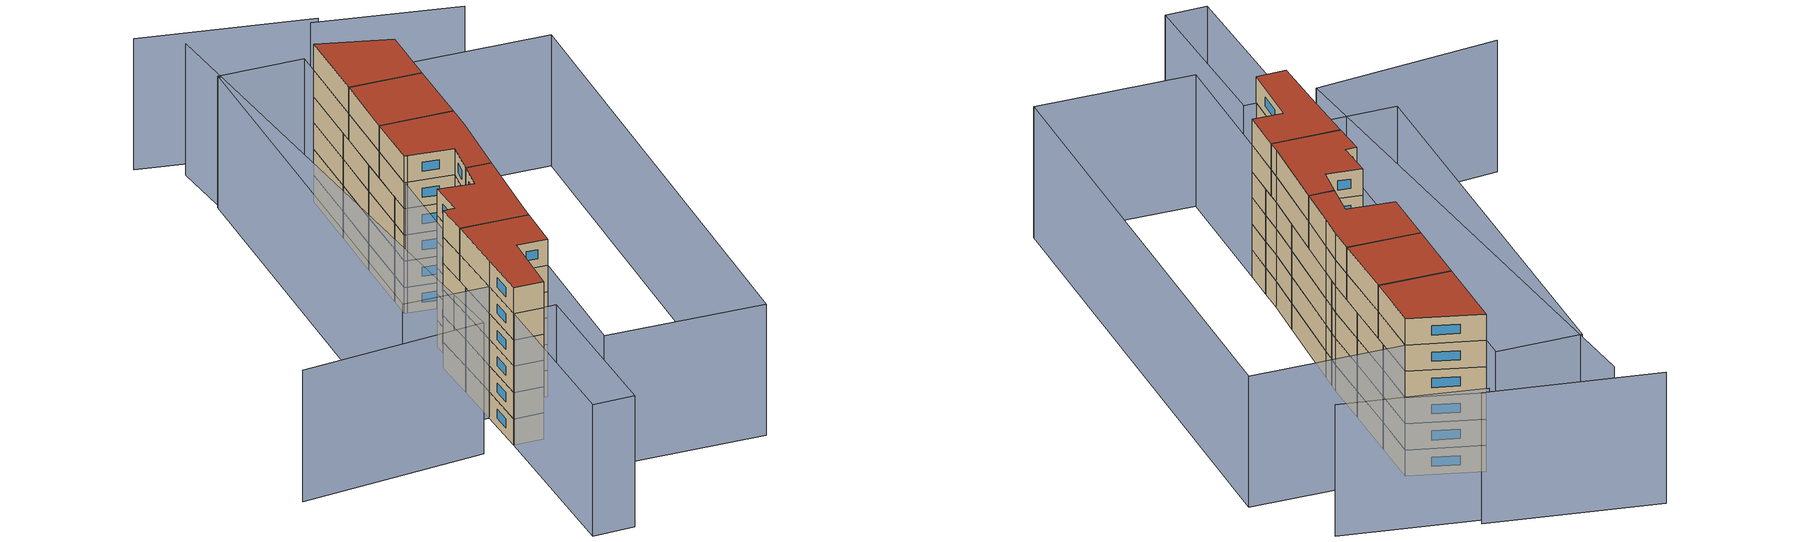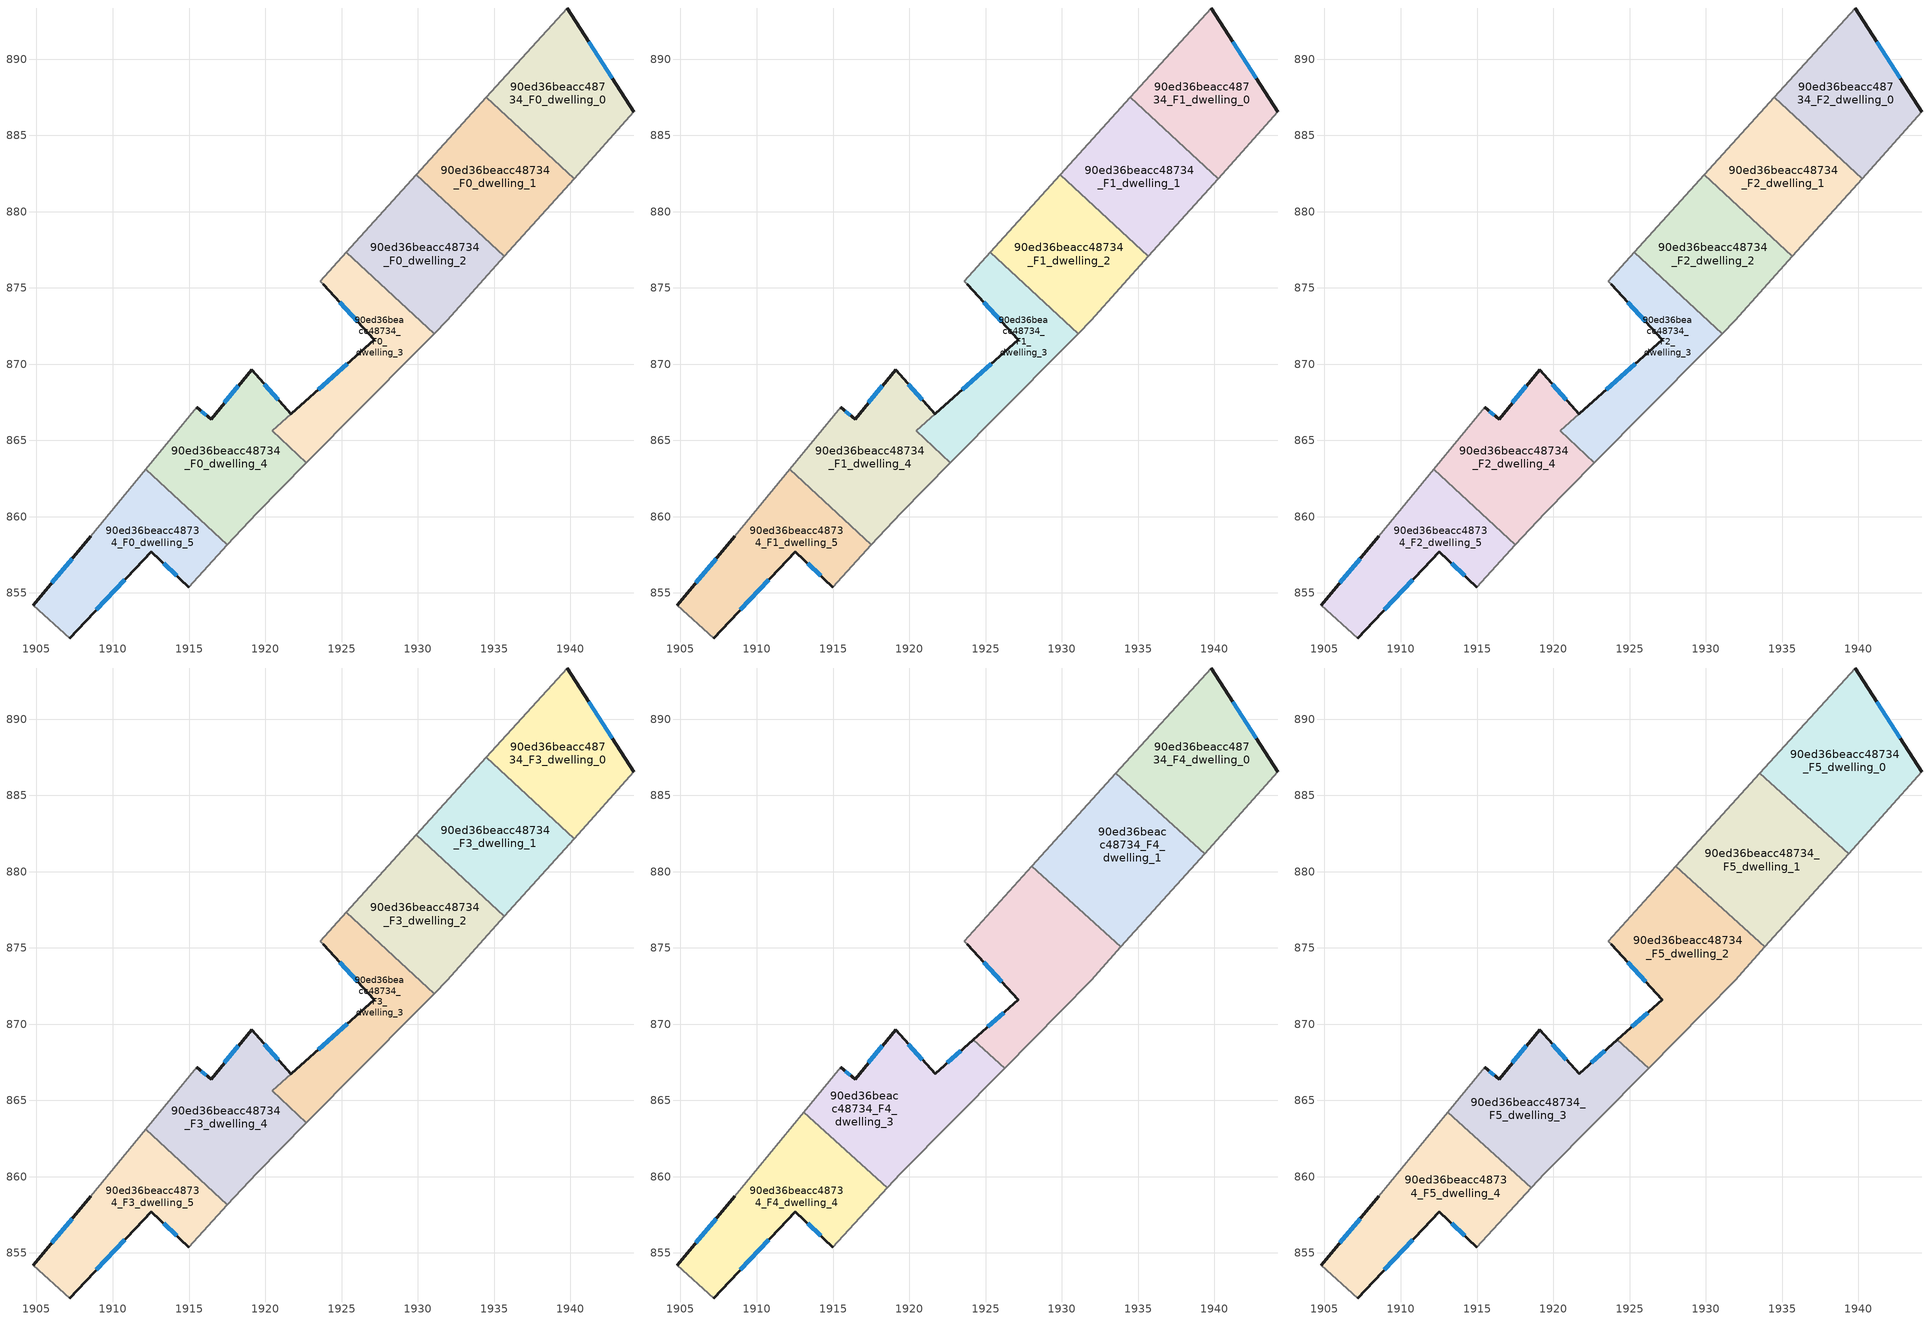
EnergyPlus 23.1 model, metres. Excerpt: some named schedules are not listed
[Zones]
90ed36beacc48734_F0_dwelling_0
 floor ground (EU_floor_Construction): 1939.79,893.35 1944.17,886.54 1940.25,882.17 1934.5,887.5 z0
 wall outside (EU_wall_Construction): 1944.17,886.54 1939.79,893.35 z0:3
 wall adiabatic (EU_wall_Construction): 1939.79,893.35 1934.5,887.5 / 1940.25,882.17 1944.17,886.54 z0:3
 wall to 90ed36beacc48734_F0_dwelling_1 (EU_wall_Construction): 1934.5,887.5 1940.25,882.17 z0:3
 window (EU_Window_Construction): 1942.74,888.76 1941.21,891.14 z0.98:2.02
90ed36beacc48734_F0_dwelling_1
 floor ground (EU_floor_Construction): 1940.25,882.17 1935.67,877.07 1929.9,882.42 1934.5,887.5 z0
 wall adiabatic (EU_wall_Construction): 1934.5,887.5 1929.9,882.42 / 1935.67,877.07 1940.25,882.17 z0:3
 wall to 90ed36beacc48734_F0_dwelling_2 (EU_wall_Construction): 1929.9,882.42 1935.67,877.07 z0:3
90ed36beacc48734_F0_dwelling_2
 floor ground (EU_floor_Construction): 1935.67,877.07 1931.93,872.89 1931.06,872.01 1925.31,877.34 1929.9,882.42 z0
 wall adiabatic (EU_wall_Construction): 1931.06,872.01 1931.93,872.89 1935.67,877.07 / 1929.9,882.42 1925.31,877.34 z0:3
 wall to 90ed36beacc48734_F0_dwelling_3 (EU_wall_Construction): 1925.31,877.34 1931.06,872.01 z0:3
90ed36beacc48734_F0_dwelling_3
 floor ground (EU_floor_Construction): 1931.06,872.01 1929.94,870.85 1922.7,863.54 1920.46,865.62 1921.69,866.74 1927.14,871.61 1923.81,875.24 1923.6,875.44 1925.31,877.34 z0
 wall outside (EU_wall_Construction): 1923.81,875.24 1927.14,871.61 1921.69,866.74 z0:3
 wall adiabatic (EU_wall_Construction): 1925.31,877.34 1923.6,875.44 1923.81,875.24 / 1922.7,863.54 1929.94,870.85 1931.06,872.01 z0:3
 wall to 90ed36beacc48734_F0_dwelling_4 (EU_wall_Construction): 1921.69,866.73 1920.46,865.62 1922.7,863.54 z0:3
 window (EU_Window_Construction): 1925.37,870.03 1923.46,868.32 / 1924.89,874.06 1926.06,872.79 z0.98:2.02
90ed36beacc48734_F0_dwelling_4
 floor ground (EU_floor_Construction): 1921.69,866.73 1920.46,865.62 1922.7,863.53 1919.44,860.23 1917.52,858.14 1912.17,863.11 1915.51,867.17 1916.45,866.4 1919.1,869.63 z0
 wall outside (EU_wall_Construction): 1921.69,866.73 1919.1,869.63 1916.45,866.4 1915.51,867.17 z0:3
 wall adiabatic (EU_wall_Construction): 1917.52,858.14 1919.44,860.23 1922.7,863.53 / 1915.51,867.17 1912.17,863.11 z0:3
 wall to 90ed36beacc48734_F0_dwelling_5 (EU_wall_Construction): 1912.17,863.11 1917.52,858.14 z0:3
 window (EU_Window_Construction): 1916.14,866.65 1915.81,866.92 / 1918.24,868.58 1917.31,867.45 / 1920.85,867.67 1919.94,868.69 z0.98:2.02
90ed36beacc48734_F0_dwelling_5
 floor ground (EU_floor_Construction): 1917.52,858.14 1914.99,855.38 1912.54,857.7 1907.18,852.04 1904.78,854.18 1908.57,858.72 1912.17,863.11 z0
 wall outside (EU_wall_Construction): 1907.18,852.04 1912.54,857.7 1914.99,855.38 / 1908.57,858.72 1904.78,854.18 z0:3
 wall adiabatic (EU_wall_Construction): 1904.78,854.18 1907.18,852.04 / 1912.17,863.11 1908.57,858.72 / 1914.99,855.38 1917.52,858.14 z0:3
 window (EU_Window_Construction): 1913.33,856.95 1914.19,856.14 / 1908.92,853.89 1910.79,855.86 / 1907.34,857.25 1906.01,855.66 z0.98:2.02
90ed36beacc48734_F1_dwelling_0
 floor to 90ed36beacc48734_F0_dwelling_0 (EU_floor_Construction): 1939.79,893.35 1944.17,886.54 1940.25,882.17 1934.5,887.5 z3
 wall outside (EU_wall_Construction): 1944.17,886.54 1939.79,893.35 z3:6
 wall adiabatic (EU_wall_Construction): 1939.79,893.35 1934.5,887.5 / 1940.25,882.17 1944.17,886.54 z3:6
 wall to 90ed36beacc48734_F1_dwelling_1 (EU_wall_Construction): 1934.5,887.5 1940.25,882.17 z3:6
 window (EU_Window_Construction): 1942.74,888.76 1941.21,891.14 z3.98:5.02
90ed36beacc48734_F1_dwelling_1
 floor to 90ed36beacc48734_F0_dwelling_1 (EU_floor_Construction): 1940.25,882.17 1935.67,877.07 1929.9,882.42 1934.5,887.5 z3
 wall adiabatic (EU_wall_Construction): 1934.5,887.5 1929.9,882.42 / 1935.67,877.07 1940.25,882.17 z3:6
 wall to 90ed36beacc48734_F1_dwelling_2 (EU_wall_Construction): 1929.9,882.42 1935.67,877.07 z3:6
90ed36beacc48734_F1_dwelling_2
 floor to 90ed36beacc48734_F0_dwelling_2 (EU_floor_Construction): 1935.67,877.07 1931.93,872.89 1931.06,872.01 1925.31,877.34 1929.9,882.42 z3
 wall adiabatic (EU_wall_Construction): 1931.06,872.01 1931.93,872.89 1935.67,877.07 / 1929.9,882.42 1925.31,877.34 z3:6
 wall to 90ed36beacc48734_F1_dwelling_3 (EU_wall_Construction): 1925.31,877.34 1931.06,872.01 z3:6
90ed36beacc48734_F1_dwelling_3
 floor outside (EU_floor_Construction): 1927.14,871.61 1920.46,865.62 1921.69,866.74 z3
 floor to 90ed36beacc48734_F0_dwelling_3 (EU_floor_Construction): 1931.06,872.01 1929.94,870.85 1922.7,863.54 1920.46,865.62 1927.14,871.61 1923.81,875.24 1923.6,875.44 1925.31,877.34 z3
 wall outside (EU_wall_Construction): 1923.81,875.24 1927.14,871.61 1921.69,866.74 z3:6
 wall adiabatic (EU_wall_Construction): 1925.31,877.34 1923.6,875.44 1923.81,875.24 / 1922.7,863.54 1929.94,870.85 1931.06,872.01 z3:6
 wall to 90ed36beacc48734_F1_dwelling_4 (EU_wall_Construction): 1921.69,866.73 1920.46,865.62 1922.7,863.54 z3:6
 window (EU_Window_Construction): 1925.37,870.03 1923.46,868.32 / 1924.89,874.06 1926.06,872.79 z3.98:5.02
90ed36beacc48734_F1_dwelling_4
 floor to 90ed36beacc48734_F0_dwelling_4 (EU_floor_Construction): 1921.69,866.73 1920.46,865.62 1922.7,863.53 1919.44,860.23 1917.52,858.14 1912.17,863.11 1915.51,867.17 1916.45,866.4 1919.1,869.63 z3
 wall outside (EU_wall_Construction): 1921.69,866.73 1919.1,869.63 1916.45,866.4 1915.51,867.17 z3:6
 wall adiabatic (EU_wall_Construction): 1917.52,858.14 1919.44,860.23 1922.7,863.53 / 1915.51,867.17 1912.17,863.11 z3:6
 wall to 90ed36beacc48734_F1_dwelling_5 (EU_wall_Construction): 1912.17,863.11 1917.52,858.14 z3:6
 window (EU_Window_Construction): 1916.14,866.65 1915.81,866.92 / 1918.24,868.58 1917.31,867.45 / 1920.85,867.67 1919.94,868.69 z3.98:5.02
90ed36beacc48734_F1_dwelling_5
 floor to 90ed36beacc48734_F0_dwelling_5 (EU_floor_Construction): 1917.52,858.14 1914.99,855.38 1912.54,857.7 1907.18,852.04 1904.78,854.18 1908.57,858.72 1912.17,863.11 z3
 wall outside (EU_wall_Construction): 1907.18,852.04 1912.54,857.7 1914.99,855.38 / 1908.57,858.72 1904.78,854.18 z3:6
 wall adiabatic (EU_wall_Construction): 1904.78,854.18 1907.18,852.04 / 1912.17,863.11 1908.57,858.72 / 1914.99,855.38 1917.52,858.14 z3:6
 window (EU_Window_Construction): 1913.33,856.95 1914.19,856.14 / 1908.92,853.89 1910.79,855.86 / 1907.34,857.25 1906.01,855.66 z3.98:5.02
90ed36beacc48734_F2_dwelling_0
 floor to 90ed36beacc48734_F1_dwelling_0 (EU_floor_Construction): 1939.79,893.35 1944.17,886.54 1940.25,882.17 1934.5,887.5 z6
 wall outside (EU_wall_Construction): 1944.17,886.54 1939.79,893.35 z6:9
 wall adiabatic (EU_wall_Construction): 1939.79,893.35 1934.5,887.5 / 1940.25,882.17 1944.17,886.54 z6:9
 wall to 90ed36beacc48734_F2_dwelling_1 (EU_wall_Construction): 1934.5,887.5 1940.25,882.17 z6:9
 window (EU_Window_Construction): 1942.74,888.76 1941.21,891.14 z6.98:8.02
90ed36beacc48734_F2_dwelling_1
 floor to 90ed36beacc48734_F1_dwelling_1 (EU_floor_Construction): 1940.25,882.17 1935.67,877.07 1929.9,882.42 1934.5,887.5 z6
 wall adiabatic (EU_wall_Construction): 1934.5,887.5 1929.9,882.42 / 1935.67,877.07 1940.25,882.17 z6:9
 wall to 90ed36beacc48734_F2_dwelling_2 (EU_wall_Construction): 1929.9,882.42 1935.67,877.07 z6:9
90ed36beacc48734_F2_dwelling_2
 floor to 90ed36beacc48734_F1_dwelling_2 (EU_floor_Construction): 1935.67,877.07 1931.93,872.89 1931.06,872.01 1925.31,877.34 1929.9,882.42 z6
 wall adiabatic (EU_wall_Construction): 1931.06,872.01 1931.93,872.89 1935.67,877.07 / 1929.9,882.42 1925.31,877.34 z6:9
 wall to 90ed36beacc48734_F2_dwelling_3 (EU_wall_Construction): 1925.31,877.34 1931.06,872.01 z6:9
90ed36beacc48734_F2_dwelling_3
 floor outside (EU_floor_Construction): 1927.14,871.61 1920.46,865.62 1921.69,866.74 z6
 floor to 90ed36beacc48734_F1_dwelling_3 (EU_floor_Construction): 1931.06,872.01 1929.94,870.85 1922.7,863.54 1920.46,865.62 1927.14,871.61 1923.81,875.24 1923.6,875.44 1925.31,877.34 z6
 wall outside (EU_wall_Construction): 1923.81,875.24 1927.14,871.61 1921.69,866.74 z6:9
 wall adiabatic (EU_wall_Construction): 1925.31,877.34 1923.6,875.44 1923.81,875.24 / 1922.7,863.54 1929.94,870.85 1931.06,872.01 z6:9
 wall to 90ed36beacc48734_F2_dwelling_4 (EU_wall_Construction): 1921.69,866.73 1920.46,865.62 1922.7,863.54 z6:9
 window (EU_Window_Construction): 1925.37,870.03 1923.46,868.32 / 1924.89,874.06 1926.06,872.79 z6.98:8.02
90ed36beacc48734_F2_dwelling_4
 floor to 90ed36beacc48734_F1_dwelling_4 (EU_floor_Construction): 1921.69,866.73 1920.46,865.62 1922.7,863.53 1919.44,860.23 1917.52,858.14 1912.17,863.11 1915.51,867.17 1916.45,866.4 1919.1,869.63 z6
 wall outside (EU_wall_Construction): 1921.69,866.73 1919.1,869.63 1916.45,866.4 1915.51,867.17 z6:9
 wall adiabatic (EU_wall_Construction): 1917.52,858.14 1919.44,860.23 1922.7,863.53 / 1915.51,867.17 1912.17,863.11 z6:9
 wall to 90ed36beacc48734_F2_dwelling_5 (EU_wall_Construction): 1912.17,863.11 1917.52,858.14 z6:9
 window (EU_Window_Construction): 1916.14,866.65 1915.81,866.92 / 1918.24,868.58 1917.31,867.45 / 1920.85,867.67 1919.94,868.69 z6.98:8.02
90ed36beacc48734_F2_dwelling_5
 floor to 90ed36beacc48734_F1_dwelling_5 (EU_floor_Construction): 1917.52,858.14 1914.99,855.38 1912.54,857.7 1907.18,852.04 1904.78,854.18 1908.57,858.72 1912.17,863.11 z6
 wall outside (EU_wall_Construction): 1907.18,852.04 1912.54,857.7 1914.99,855.38 / 1908.57,858.72 1904.78,854.18 z6:9
 wall adiabatic (EU_wall_Construction): 1904.78,854.18 1907.18,852.04 / 1912.17,863.11 1908.57,858.72 / 1914.99,855.38 1917.52,858.14 z6:9
 window (EU_Window_Construction): 1913.33,856.95 1914.19,856.14 / 1908.92,853.89 1910.79,855.86 / 1907.34,857.25 1906.01,855.66 z6.98:8.02
90ed36beacc48734_F3_dwelling_0
 floor to 90ed36beacc48734_F2_dwelling_0 (EU_floor_Construction): 1939.79,893.35 1944.17,886.54 1940.25,882.17 1934.5,887.5 z9
 wall outside (EU_wall_Construction): 1944.17,886.54 1939.79,893.35 z9:12
 wall adiabatic (EU_wall_Construction): 1939.79,893.35 1934.5,887.5 / 1940.25,882.17 1944.17,886.54 z9:12
 wall to 90ed36beacc48734_F3_dwelling_1 (EU_wall_Construction): 1934.5,887.5 1940.25,882.17 z9:12
 window (EU_Window_Construction): 1942.74,888.76 1941.21,891.14 z9.98:11.02
90ed36beacc48734_F3_dwelling_1
 floor to 90ed36beacc48734_F2_dwelling_1 (EU_floor_Construction): 1940.25,882.17 1935.67,877.07 1929.9,882.42 1934.5,887.5 z9
 wall adiabatic (EU_wall_Construction): 1934.5,887.5 1929.9,882.42 / 1935.67,877.07 1940.25,882.17 z9:12
 wall to 90ed36beacc48734_F3_dwelling_2 (EU_wall_Construction): 1929.9,882.42 1935.67,877.07 z9:12
90ed36beacc48734_F3_dwelling_2
 floor to 90ed36beacc48734_F2_dwelling_2 (EU_floor_Construction): 1935.67,877.07 1931.93,872.89 1931.06,872.01 1925.31,877.34 1929.9,882.42 z9
 wall adiabatic (EU_wall_Construction): 1931.06,872.01 1931.93,872.89 1935.67,877.07 / 1929.9,882.42 1925.31,877.34 z9:12
 wall to 90ed36beacc48734_F3_dwelling_3 (EU_wall_Construction): 1925.31,877.34 1931.06,872.01 z9:12
90ed36beacc48734_F3_dwelling_3
 floor outside (EU_floor_Construction): 1927.14,871.61 1920.46,865.62 1921.69,866.74 z9
 floor to 90ed36beacc48734_F2_dwelling_3 (EU_floor_Construction): 1931.06,872.01 1929.94,870.85 1922.7,863.54 1920.46,865.62 1927.14,871.61 1923.81,875.24 1923.6,875.44 1925.31,877.34 z9
 wall outside (EU_wall_Construction): 1923.81,875.24 1927.14,871.61 1921.69,866.74 z9:12
 wall adiabatic (EU_wall_Construction): 1925.31,877.34 1923.6,875.44 1923.81,875.24 / 1922.7,863.54 1929.94,870.85 1931.06,872.01 z9:12
 wall to 90ed36beacc48734_F3_dwelling_4 (EU_wall_Construction): 1921.69,866.73 1920.46,865.62 1922.7,863.54 z9:12
 window (EU_Window_Construction): 1925.37,870.03 1923.46,868.32 / 1924.89,874.06 1926.06,872.79 z9.98:11.02
90ed36beacc48734_F3_dwelling_4
 floor to 90ed36beacc48734_F2_dwelling_4 (EU_floor_Construction): 1921.69,866.73 1920.46,865.62 1922.7,863.53 1919.44,860.23 1917.52,858.14 1912.17,863.11 1915.51,867.17 1916.45,866.4 1919.1,869.63 z9
 wall outside (EU_wall_Construction): 1921.69,866.73 1919.1,869.63 1916.45,866.4 1915.51,867.17 z9:12
 wall adiabatic (EU_wall_Construction): 1917.52,858.14 1919.44,860.23 1922.7,863.53 / 1915.51,867.17 1912.17,863.11 z9:12
 wall to 90ed36beacc48734_F3_dwelling_5 (EU_wall_Construction): 1912.17,863.11 1917.52,858.14 z9:12
 window (EU_Window_Construction): 1916.14,866.65 1915.81,866.92 / 1918.24,868.58 1917.31,867.45 / 1920.85,867.67 1919.94,868.69 z9.98:11.02
90ed36beacc48734_F3_dwelling_5
 floor to 90ed36beacc48734_F2_dwelling_5 (EU_floor_Construction): 1917.52,858.14 1914.99,855.38 1912.54,857.7 1907.18,852.04 1904.78,854.18 1908.57,858.72 1912.17,863.11 z9
 wall outside (EU_wall_Construction): 1907.18,852.04 1912.54,857.7 1914.99,855.38 / 1908.57,858.72 1904.78,854.18 z9:12
 wall adiabatic (EU_wall_Construction): 1904.78,854.18 1907.18,852.04 / 1912.17,863.11 1908.57,858.72 / 1914.99,855.38 1917.52,858.14 z9:12
 window (EU_Window_Construction): 1913.33,856.95 1914.19,856.14 / 1908.92,853.89 1910.79,855.86 / 1907.34,857.25 1906.01,855.66 z9.98:11.02
90ed36beacc48734_F4_dwelling_0
 floor to 90ed36beacc48734_F3_dwelling_0 (EU_floor_Construction): 1939.79,893.35 1944.17,886.54 1940.25,882.17 1934.5,887.5 z12
 floor to 90ed36beacc48734_F3_dwelling_1 (EU_floor_Construction): 1940.25,882.17 1939.36,881.18 1933.55,886.45 1934.5,887.5 z12
 wall outside (EU_wall_Construction): 1944.17,886.54 1939.79,893.35 z12:15
 wall adiabatic (EU_wall_Construction): 1939.79,893.35 1933.55,886.45 / 1939.36,881.18 1944.17,886.54 z12:15
 wall to 90ed36beacc48734_F4_dwelling_1 (EU_wall_Construction): 1933.54,886.45 1939.36,881.18 z12:15
 window (EU_Window_Construction): 1942.74,888.76 1941.21,891.14 z12.98:14.02
90ed36beacc48734_F4_dwelling_1
 floor to 90ed36beacc48734_F3_dwelling_1 (EU_floor_Construction): 1939.36,881.18 1935.67,877.07 1929.9,882.42 1933.55,886.45 z12
 floor to 90ed36beacc48734_F3_dwelling_2 (EU_floor_Construction): 1935.67,877.07 1933.87,875.06 1928.03,880.35 1929.9,882.42 z12
 wall adiabatic (EU_wall_Construction): 1933.55,886.45 1928.03,880.35 / 1933.87,875.06 1939.36,881.18 z12:15
 wall to 90ed36beacc48734_F4_dwelling_2 (EU_wall_Construction): 1928.03,880.35 1933.87,875.06 z12:15
90ed36beacc48734_F4_dwelling_2
 floor to 90ed36beacc48734_F3_dwelling_2 (EU_floor_Construction): 1933.87,875.06 1931.93,872.89 1931.06,872.01 1925.31,877.34 1928.03,880.35 z12
 floor to 90ed36beacc48734_F3_dwelling_3 (EU_floor_Construction): 1931.06,872.01 1929.94,870.85 1926.25,867.12 1924.2,868.98 1927.14,871.61 1923.81,875.24 1923.6,875.44 1925.31,877.34 z12
 wall outside (EU_wall_Construction): 1923.81,875.24 1927.14,871.61 1924.2,868.98 z12:15
 wall adiabatic (EU_wall_Construction): 1928.03,880.35 1923.6,875.44 1923.81,875.24 / 1926.25,867.12 1929.94,870.85 1931.93,872.89 1933.87,875.06 z12:15
 wall to 90ed36beacc48734_F4_dwelling_3 (EU_wall_Construction): 1924.2,868.98 1926.25,867.12 z12:15
 window (EU_Window_Construction): 1926.18,870.76 1925.15,869.84 / 1924.89,874.06 1926.06,872.79 z12.98:14.02
90ed36beacc48734_F4_dwelling_3
 floor to 90ed36beacc48734_F3_dwelling_3 (EU_floor_Construction): 1926.25,867.12 1922.7,863.54 1920.46,865.62 1921.69,866.73 1923.34,868.21 1924.2,868.98 z12
 floor to 90ed36beacc48734_F3_dwelling_4 (EU_floor_Construction): 1919.1,869.63 1921.69,866.73 1920.46,865.62 1918.54,859.26 1913.07,864.21 1915.51,867.17 1916.45,866.4 z12; 1922.7,863.53 1919.44,860.23 1918.54,859.26 1920.46,865.62 z12
 wall outside (EU_wall_Construction): 1924.2,868.98 1921.69,866.73 1919.1,869.63 1916.45,866.4 1915.51,867.17 z12:15
 wall adiabatic (EU_wall_Construction): 1918.54,859.26 1919.44,860.23 1926.25,867.12 / 1915.51,867.17 1913.07,864.21 z12:15
 wall to 90ed36beacc48734_F4_dwelling_4 (EU_wall_Construction): 1913.07,864.21 1918.54,859.26 z12:15
 window (EU_Window_Construction): 1920.85,867.68 1919.94,868.69 / 1923.38,868.25 1922.5,867.46 / 1916.14,866.65 1915.81,866.92 / 1918.24,868.58 1917.31,867.45 z12.98:14.02
90ed36beacc48734_F4_dwelling_4
 floor to 90ed36beacc48734_F3_dwelling_4 (EU_floor_Construction): 1918.54,859.26 1917.52,858.14 1912.17,863.11 1913.07,864.21 z12
 floor to 90ed36beacc48734_F3_dwelling_5 (EU_floor_Construction): 1917.52,858.14 1914.99,855.38 1912.54,857.7 1907.18,852.04 1904.78,854.18 1908.57,858.72 1912.17,863.11 z12
 wall outside (EU_wall_Construction): 1907.18,852.04 1912.54,857.7 1914.99,855.38 / 1908.57,858.72 1904.78,854.18 z12:15
 wall adiabatic (EU_wall_Construction): 1904.78,854.18 1907.18,852.04 / 1913.07,864.21 1908.57,858.72 / 1914.99,855.38 1918.54,859.26 z12:15
 window (EU_Window_Construction): 1913.33,856.95 1914.19,856.14 / 1908.92,853.89 1910.79,855.86 / 1907.34,857.25 1906.01,855.66 z12.98:14.02
90ed36beacc48734_F5_dwelling_0
 floor to 90ed36beacc48734_F4_dwelling_0 (EU_floor_Construction): 1939.79,893.35 1944.17,886.54 1939.36,881.18 1933.54,886.45 z15
 wall outside (EU_wall_Construction): 1944.17,886.54 1939.79,893.35 z15:18
 wall adiabatic (EU_wall_Construction): 1939.79,893.35 1933.55,886.45 / 1939.36,881.18 1944.17,886.54 z15:18
 wall to 90ed36beacc48734_F5_dwelling_1 (EU_wall_Construction): 1933.54,886.45 1939.36,881.18 z15:18
 window (EU_Window_Construction): 1942.74,888.76 1941.21,891.14 z15.98:17.02
 roof outside (EU_roof_Construction): 1939.36,881.18 1944.17,886.54 1939.79,893.35 1933.55,886.45 z18
90ed36beacc48734_F5_dwelling_1
 floor to 90ed36beacc48734_F4_dwelling_1 (EU_floor_Construction): 1939.36,881.18 1933.87,875.06 1928.03,880.35 1933.54,886.45 z15
 wall adiabatic (EU_wall_Construction): 1933.55,886.45 1928.03,880.35 / 1933.87,875.06 1939.36,881.18 z15:18
 wall to 90ed36beacc48734_F5_dwelling_2 (EU_wall_Construction): 1928.03,880.35 1933.87,875.06 z15:18
 roof outside (EU_roof_Construction): 1933.87,875.06 1939.36,881.18 1933.55,886.45 1928.03,880.35 z18
90ed36beacc48734_F5_dwelling_2
 floor to 90ed36beacc48734_F4_dwelling_2 (EU_floor_Construction): 1933.87,875.06 1931.93,872.89 1929.94,870.85 1926.25,867.12 1924.2,868.98 1927.14,871.61 1923.81,875.24 1923.6,875.44 1928.03,880.35 z15
 wall outside (EU_wall_Construction): 1923.81,875.24 1927.14,871.61 1924.2,868.98 z15:18
 wall adiabatic (EU_wall_Construction): 1928.03,880.35 1923.6,875.44 1923.81,875.24 / 1926.25,867.12 1929.94,870.85 1931.93,872.89 1933.87,875.06 z15:18
 wall to 90ed36beacc48734_F5_dwelling_3 (EU_wall_Construction): 1924.2,868.98 1926.25,867.12 z15:18
 window (EU_Window_Construction): 1926.18,870.76 1925.15,869.84 / 1924.89,874.06 1926.06,872.79 z15.98:17.02
 roof outside (EU_roof_Construction): 1929.94,870.85 1931.93,872.89 1933.87,875.06 1928.03,880.35 1923.6,875.44 1923.81,875.24 1927.14,871.61 1924.2,868.98 1926.25,867.12 z18
90ed36beacc48734_F5_dwelling_3
 floor to 90ed36beacc48734_F4_dwelling_3 (EU_floor_Construction): 1924.2,868.98 1926.25,867.12 1919.44,860.23 1918.54,859.26 1913.07,864.21 1915.51,867.17 1916.45,866.4 1919.1,869.63 1921.69,866.73 z15
 wall outside (EU_wall_Construction): 1924.2,868.98 1921.69,866.73 1919.1,869.63 1916.45,866.4 1915.51,867.17 z15:18
 wall adiabatic (EU_wall_Construction): 1918.54,859.26 1919.44,860.23 1926.25,867.12 / 1915.51,867.17 1913.07,864.21 z15:18
 wall to 90ed36beacc48734_F5_dwelling_4 (EU_wall_Construction): 1913.07,864.21 1918.54,859.26 z15:18
 window (EU_Window_Construction): 1920.85,867.68 1919.94,868.69 / 1923.38,868.25 1922.5,867.46 / 1916.14,866.65 1915.81,866.92 / 1918.24,868.58 1917.31,867.45 z15.98:17.02
 roof outside (EU_roof_Construction): 1919.44,860.23 1926.25,867.12 1924.2,868.98 1921.69,866.73 1919.1,869.63 1916.45,866.4 1915.51,867.17 1913.07,864.21 1918.54,859.26 z18
90ed36beacc48734_F5_dwelling_4
 floor to 90ed36beacc48734_F4_dwelling_4 (EU_floor_Construction): 1918.54,859.26 1914.99,855.38 1912.54,857.7 1907.18,852.04 1904.78,854.18 1908.57,858.72 1913.07,864.21 z15
 wall outside (EU_wall_Construction): 1907.18,852.04 1912.54,857.7 1914.99,855.38 / 1908.57,858.72 1904.78,854.18 z15:18
 wall adiabatic (EU_wall_Construction): 1904.78,854.18 1907.18,852.04 / 1913.07,864.21 1908.57,858.72 / 1914.99,855.38 1918.54,859.26 z15:18
 window (EU_Window_Construction): 1913.33,856.95 1914.19,856.14 / 1908.92,853.89 1910.79,855.86 / 1907.34,857.25 1906.01,855.66 z15.98:17.02
 roof outside (EU_roof_Construction): 1914.99,855.38 1918.54,859.26 1913.07,864.21 1908.57,858.72 1904.78,854.18 1907.18,852.04 1912.54,857.7 z18
shading: 1938.95,907.07 1901.95,856.08 / 1901.95,856.08 1885.49,868.03 / 1957.89,885.52 1948.21,897.77 / 1949.33,897.51 1937.64,912.17 / 1895.41,836.23 1891.94,839.21 / 1891.94,839.21 1904.78,854.18 / 1904.78,854.18 1908.26,851.2 / 1908.26,851.2 1895.41,836.23 / 1956.52,875.28 1917.56,832.54 / 1917.56,832.54 1904.78,844.19 / 1904.78,844.19 1943.74,886.93 / 1943.74,886.93 1956.52,875.28 / 1941.43,895.18 1908.57,858.73 / 1908.57,858.73 1901.68,864.94 / 1901.68,864.94 1934.55,901.39 / 1934.55,901.39 1941.43,895.18 z0:15
[Building]
EU S2 Campaign: North Axis=0; Terrain=City; Solar Distribution=FullExterior
[Site:Location]
Bologna: Latitude=44.5; Longitude=11.25; Time Zone=1; Elevation=37
[SizingPeriod:WeatherFileDays]
AnnualSizingPeriod: Begin Month=1; Begin Day of Month=1; End Month=12; End Day of Month=31; Day of Week for Start Day=Monday; Use Weather File Daylight Saving Period=No; Use Weather File Rain and Snow Indicators=No
[MATERIAL]
EU_InternalMass_Material: Roughness=MediumRough; Thickness=0.1; Conductivity=1; Density=1800; Specific Heat=900; Thermal Absorptance=0.9; Solar Absorptance=0.7; Visible Absorptance=0.7
[MATERIAL:NOMASS] Roughness=MediumRough; Thermal Absorptance=0.9; Solar Absorptance=0.7; Visible Absorptance=0.7
Name | Thermal Resistance
EU_wall_NoMass | 0.905828
EU_roof_NoMass | 0.37593
EU_floor_NoMass | 0.67114
[WINDOWMATERIAL:SIMPLEGLAZINGSYSTEM]
EU_Window_SimpleGlazing: UFactor=4.52486; Solar Heat Gain Coefficient=0.85; Visible Transmittance=0.85
[CONSTRUCTION]
EU_wall_Construction: EU_wall_NoMass
EU_roof_Construction: EU_roof_NoMass
EU_floor_Construction: EU_floor_NoMass
EU_Window_Construction: EU_Window_SimpleGlazing
EU_InternalMass_Construction: EU_InternalMass_Material
[ZONE] Type=1; Multiplier=1; Ceiling Height=autocalculate; Floor Area=autocalculate; Part of Total Floor Area=Yes
Name | Volume
90ed36beacc48734_F0_dwelling_0; 90ed36beacc48734_F1_dwelling_0; 90ed36beacc48734_F2_dwelling_0; 90ed36beacc48734_F3_dwelling_0 | 161.551
90ed36beacc48734_F4_dwelling_0 | 193.857
90ed36beacc48734_F5_dwelling_0 | 193.861
90ed36beacc48734_F0_dwelling_1; 90ed36beacc48734_F1_dwelling_1; 90ed36beacc48734_F2_dwelling_1; 90ed36beacc48734_F3_dwelling_1 | 161.526
90ed36beacc48734_F4_dwelling_1; 90ed36beacc48734_F5_dwelling_3 | 193.858
90ed36beacc48734_F5_dwelling_1 | 193.865
90ed36beacc48734_F0_dwelling_2; 90ed36beacc48734_F1_dwelling_2; 90ed36beacc48734_F2_dwelling_2; 90ed36beacc48734_F3_dwelling_2 | 161.566
90ed36beacc48734_F4_dwelling_2 | 193.85
90ed36beacc48734_F5_dwelling_2 | 193.856
90ed36beacc48734_F0_dwelling_3; 90ed36beacc48734_F1_dwelling_3; 90ed36beacc48734_F2_dwelling_3; 90ed36beacc48734_F3_dwelling_3 | 140.881
90ed36beacc48734_F4_dwelling_3 | 193.822
90ed36beacc48734_F0_dwelling_4; 90ed36beacc48734_F1_dwelling_4; 90ed36beacc48734_F2_dwelling_4; 90ed36beacc48734_F3_dwelling_4 | 182.205
90ed36beacc48734_F4_dwelling_4; 90ed36beacc48734_F5_dwelling_4 | 193.871
90ed36beacc48734_F0_dwelling_5 | 161.54
90ed36beacc48734_F1_dwelling_5; 90ed36beacc48734_F2_dwelling_5; 90ed36beacc48734_F3_dwelling_5 | 161.539
[INTERNALMASS] Construction=EU_InternalMass_Construction
Name | Zone or ZoneList | Surface Area
90ed36beacc48734_F0_dwelling_0_EU_InternalMass | 90ed36beacc48734_F0_dwelling_0 | 53.8504
90ed36beacc48734_F0_dwelling_1_EU_InternalMass | 90ed36beacc48734_F0_dwelling_1 | 53.8421
90ed36beacc48734_F0_dwelling_2_EU_InternalMass | 90ed36beacc48734_F0_dwelling_2 | 53.8553
90ed36beacc48734_F0_dwelling_3_EU_InternalMass | 90ed36beacc48734_F0_dwelling_3 | 46.9562
90ed36beacc48734_F0_dwelling_4_EU_InternalMass | 90ed36beacc48734_F0_dwelling_4 | 60.7472
90ed36beacc48734_F0_dwelling_5_EU_InternalMass | 90ed36beacc48734_F0_dwelling_5 | 53.8467
90ed36beacc48734_F1_dwelling_0_EU_InternalMass | 90ed36beacc48734_F1_dwelling_0 | 53.8504
90ed36beacc48734_F1_dwelling_1_EU_InternalMass | 90ed36beacc48734_F1_dwelling_1 | 53.8421
90ed36beacc48734_F1_dwelling_2_EU_InternalMass | 90ed36beacc48734_F1_dwelling_2 | 53.8553
90ed36beacc48734_F1_dwelling_3_EU_InternalMass | 90ed36beacc48734_F1_dwelling_3 | 46.9562
90ed36beacc48734_F1_dwelling_4_EU_InternalMass | 90ed36beacc48734_F1_dwelling_4 | 60.7472
90ed36beacc48734_F1_dwelling_5_EU_InternalMass | 90ed36beacc48734_F1_dwelling_5 | 53.8467
90ed36beacc48734_F2_dwelling_0_EU_InternalMass | 90ed36beacc48734_F2_dwelling_0 | 53.8504
90ed36beacc48734_F2_dwelling_1_EU_InternalMass | 90ed36beacc48734_F2_dwelling_1 | 53.8421
90ed36beacc48734_F2_dwelling_2_EU_InternalMass | 90ed36beacc48734_F2_dwelling_2 | 53.8553
90ed36beacc48734_F2_dwelling_3_EU_InternalMass | 90ed36beacc48734_F2_dwelling_3 | 46.9562
90ed36beacc48734_F2_dwelling_4_EU_InternalMass | 90ed36beacc48734_F2_dwelling_4 | 60.7472
90ed36beacc48734_F2_dwelling_5_EU_InternalMass | 90ed36beacc48734_F2_dwelling_5 | 53.8467
90ed36beacc48734_F3_dwelling_0_EU_InternalMass | 90ed36beacc48734_F3_dwelling_0 | 53.8504
90ed36beacc48734_F3_dwelling_1_EU_InternalMass | 90ed36beacc48734_F3_dwelling_1 | 53.8421
90ed36beacc48734_F3_dwelling_2_EU_InternalMass | 90ed36beacc48734_F3_dwelling_2 | 53.8553
90ed36beacc48734_F3_dwelling_3_EU_InternalMass | 90ed36beacc48734_F3_dwelling_3 | 46.9562
90ed36beacc48734_F3_dwelling_4_EU_InternalMass | 90ed36beacc48734_F3_dwelling_4 | 60.7472
90ed36beacc48734_F3_dwelling_5_EU_InternalMass | 90ed36beacc48734_F3_dwelling_5 | 53.8467
90ed36beacc48734_F4_dwelling_0_EU_InternalMass | 90ed36beacc48734_F4_dwelling_0 | 64.6205
90ed36beacc48734_F4_dwelling_1_EU_InternalMass | 90ed36beacc48734_F4_dwelling_1 | 64.6214
90ed36beacc48734_F4_dwelling_2_EU_InternalMass | 90ed36beacc48734_F4_dwelling_2 | 64.6188
90ed36beacc48734_F4_dwelling_3_EU_InternalMass | 90ed36beacc48734_F4_dwelling_3 | 64.619
90ed36beacc48734_F4_dwelling_4_EU_InternalMass | 90ed36beacc48734_F4_dwelling_4 | 64.6242
90ed36beacc48734_F5_dwelling_0_EU_InternalMass | 90ed36beacc48734_F5_dwelling_0 | 64.6205
90ed36beacc48734_F5_dwelling_1_EU_InternalMass | 90ed36beacc48734_F5_dwelling_1 | 64.6214
90ed36beacc48734_F5_dwelling_2_EU_InternalMass | 90ed36beacc48734_F5_dwelling_2 | 64.6188
90ed36beacc48734_F5_dwelling_3_EU_InternalMass | 90ed36beacc48734_F5_dwelling_3 | 64.619
90ed36beacc48734_F5_dwelling_4_EU_InternalMass | 90ed36beacc48734_F5_dwelling_4 | 64.6242
[OTHEREQUIPMENT] Fuel Type=Electricity; Design Level Calculation Method=Watts/Area; Power per Zone Floor Area=1; Fraction Latent=0; Fraction Radiant=0; Fraction Lost=0; Carbon Dioxide Generation Rate=0; EndUse Subcategory=EU_Step8_InternalGains
Name | Zone or ZoneList or Space or SpaceList | Schedule
EU_Step8_InternalGain_90ed36beacc48734_F0_dwelling_0_f000 | 90ed36beacc48734_F0_dwelling_0 | EU_Step8_GainSchedule_90ed36beacc48734_F0_dwelling_0_f000
EU_Step8_InternalGain_90ed36beacc48734_F0_dwelling_1_f000 | 90ed36beacc48734_F0_dwelling_1 | EU_Step8_GainSchedule_90ed36beacc48734_F0_dwelling_1_f000
EU_Step8_InternalGain_90ed36beacc48734_F0_dwelling_2_f000 | 90ed36beacc48734_F0_dwelling_2 | EU_Step8_GainSchedule_90ed36beacc48734_F0_dwelling_2_f000
EU_Step8_InternalGain_90ed36beacc48734_F0_dwelling_3_f000 | 90ed36beacc48734_F0_dwelling_3 | EU_Step8_GainSchedule_90ed36beacc48734_F0_dwelling_3_f000
EU_Step8_InternalGain_90ed36beacc48734_F0_dwelling_4_f000 | 90ed36beacc48734_F0_dwelling_4 | EU_Step8_GainSchedule_90ed36beacc48734_F0_dwelling_4_f000
EU_Step8_InternalGain_90ed36beacc48734_F0_dwelling_5_f000 | 90ed36beacc48734_F0_dwelling_5 | EU_Step8_GainSchedule_90ed36beacc48734_F0_dwelling_5_f000
EU_Step8_InternalGain_90ed36beacc48734_F1_dwelling_0_f000 | 90ed36beacc48734_F1_dwelling_0 | EU_Step8_GainSchedule_90ed36beacc48734_F1_dwelling_0_f000
EU_Step8_InternalGain_90ed36beacc48734_F1_dwelling_1_f000 | 90ed36beacc48734_F1_dwelling_1 | EU_Step8_GainSchedule_90ed36beacc48734_F1_dwelling_1_f000
EU_Step8_InternalGain_90ed36beacc48734_F1_dwelling_2_f000 | 90ed36beacc48734_F1_dwelling_2 | EU_Step8_GainSchedule_90ed36beacc48734_F1_dwelling_2_f000
EU_Step8_InternalGain_90ed36beacc48734_F1_dwelling_3_f000 | 90ed36beacc48734_F1_dwelling_3 | EU_Step8_GainSchedule_90ed36beacc48734_F1_dwelling_3_f000
EU_Step8_InternalGain_90ed36beacc48734_F1_dwelling_4_f000 | 90ed36beacc48734_F1_dwelling_4 | EU_Step8_GainSchedule_90ed36beacc48734_F1_dwelling_4_f000
EU_Step8_InternalGain_90ed36beacc48734_F1_dwelling_5_f000 | 90ed36beacc48734_F1_dwelling_5 | EU_Step8_GainSchedule_90ed36beacc48734_F1_dwelling_5_f000
EU_Step8_InternalGain_90ed36beacc48734_F2_dwelling_0_f000 | 90ed36beacc48734_F2_dwelling_0 | EU_Step8_GainSchedule_90ed36beacc48734_F2_dwelling_0_f000
EU_Step8_InternalGain_90ed36beacc48734_F2_dwelling_1_f000 | 90ed36beacc48734_F2_dwelling_1 | EU_Step8_GainSchedule_90ed36beacc48734_F2_dwelling_1_f000
EU_Step8_InternalGain_90ed36beacc48734_F2_dwelling_2_f000 | 90ed36beacc48734_F2_dwelling_2 | EU_Step8_GainSchedule_90ed36beacc48734_F2_dwelling_2_f000
EU_Step8_InternalGain_90ed36beacc48734_F2_dwelling_3_f000 | 90ed36beacc48734_F2_dwelling_3 | EU_Step8_GainSchedule_90ed36beacc48734_F2_dwelling_3_f000
EU_Step8_InternalGain_90ed36beacc48734_F2_dwelling_4_f000 | 90ed36beacc48734_F2_dwelling_4 | EU_Step8_GainSchedule_90ed36beacc48734_F2_dwelling_4_f000
EU_Step8_InternalGain_90ed36beacc48734_F2_dwelling_5_f000 | 90ed36beacc48734_F2_dwelling_5 | EU_Step8_GainSchedule_90ed36beacc48734_F2_dwelling_5_f000
EU_Step8_InternalGain_90ed36beacc48734_F3_dwelling_0_f000 | 90ed36beacc48734_F3_dwelling_0 | EU_Step8_GainSchedule_90ed36beacc48734_F3_dwelling_0_f000
EU_Step8_InternalGain_90ed36beacc48734_F3_dwelling_1_f000 | 90ed36beacc48734_F3_dwelling_1 | EU_Step8_GainSchedule_90ed36beacc48734_F3_dwelling_1_f000
EU_Step8_InternalGain_90ed36beacc48734_F3_dwelling_2_f000 | 90ed36beacc48734_F3_dwelling_2 | EU_Step8_GainSchedule_90ed36beacc48734_F3_dwelling_2_f000
EU_Step8_InternalGain_90ed36beacc48734_F3_dwelling_3_f000 | 90ed36beacc48734_F3_dwelling_3 | EU_Step8_GainSchedule_90ed36beacc48734_F3_dwelling_3_f000
EU_Step8_InternalGain_90ed36beacc48734_F3_dwelling_4_f000 | 90ed36beacc48734_F3_dwelling_4 | EU_Step8_GainSchedule_90ed36beacc48734_F3_dwelling_4_f000
EU_Step8_InternalGain_90ed36beacc48734_F3_dwelling_5_f000 | 90ed36beacc48734_F3_dwelling_5 | EU_Step8_GainSchedule_90ed36beacc48734_F3_dwelling_5_f000
EU_Step8_InternalGain_90ed36beacc48734_F4_dwelling_0_f000 | 90ed36beacc48734_F4_dwelling_0 | EU_Step8_GainSchedule_90ed36beacc48734_F4_dwelling_0_f000
EU_Step8_InternalGain_90ed36beacc48734_F4_dwelling_1_f000 | 90ed36beacc48734_F4_dwelling_1 | EU_Step8_GainSchedule_90ed36beacc48734_F4_dwelling_1_f000
EU_Step8_InternalGain_90ed36beacc48734_F4_dwelling_2_f000 | 90ed36beacc48734_F4_dwelling_2 | EU_Step8_GainSchedule_90ed36beacc48734_F4_dwelling_2_f000
EU_Step8_InternalGain_90ed36beacc48734_F4_dwelling_3_f000 | 90ed36beacc48734_F4_dwelling_3 | EU_Step8_GainSchedule_90ed36beacc48734_F4_dwelling_3_f000
EU_Step8_InternalGain_90ed36beacc48734_F4_dwelling_4_f000 | 90ed36beacc48734_F4_dwelling_4 | EU_Step8_GainSchedule_90ed36beacc48734_F4_dwelling_4_f000
EU_Step8_InternalGain_90ed36beacc48734_F5_dwelling_0_f000 | 90ed36beacc48734_F5_dwelling_0 | EU_Step8_GainSchedule_90ed36beacc48734_F5_dwelling_0_f000
EU_Step8_InternalGain_90ed36beacc48734_F5_dwelling_1_f000 | 90ed36beacc48734_F5_dwelling_1 | EU_Step8_GainSchedule_90ed36beacc48734_F5_dwelling_1_f000
EU_Step8_InternalGain_90ed36beacc48734_F5_dwelling_2_f000 | 90ed36beacc48734_F5_dwelling_2 | EU_Step8_GainSchedule_90ed36beacc48734_F5_dwelling_2_f000
EU_Step8_InternalGain_90ed36beacc48734_F5_dwelling_3_f000 | 90ed36beacc48734_F5_dwelling_3 | EU_Step8_GainSchedule_90ed36beacc48734_F5_dwelling_3_f000
EU_Step8_InternalGain_90ed36beacc48734_F5_dwelling_4_f000 | 90ed36beacc48734_F5_dwelling_4 | EU_Step8_GainSchedule_90ed36beacc48734_F5_dwelling_4_f000
[ZONEVENTILATION:DESIGNFLOWRATE] Schedule=EU_AlwaysOn; Design Flow Rate Calculation Method=AirChanges/Hour; Air Changes per Hour=0.73129; Ventilation Type=Natural; Fan Pressure Rise=0; Fan Total Efficiency=1; Constant Term Coefficient=1; Temperature Term Coefficient=0; Velocity Term Coefficient=0; Velocity Squared Term Coefficient=0; Minimum Indoor Temperature=-100; Maximum Indoor Temperature=100; Delta Temperature=-100; Minimum Outdoor Temperature=-100; Maximum Outdoor Temperature=100; Maximum Wind Speed=40
Name | Zone or ZoneList or Space or SpaceList
EU_ConstantAir_90ed36beacc48734_F0_dwelling_0 | 90ed36beacc48734_F0_dwelling_0
EU_ConstantAir_90ed36beacc48734_F0_dwelling_1 | 90ed36beacc48734_F0_dwelling_1
EU_ConstantAir_90ed36beacc48734_F0_dwelling_2 | 90ed36beacc48734_F0_dwelling_2
EU_ConstantAir_90ed36beacc48734_F0_dwelling_3 | 90ed36beacc48734_F0_dwelling_3
EU_ConstantAir_90ed36beacc48734_F0_dwelling_4 | 90ed36beacc48734_F0_dwelling_4
EU_ConstantAir_90ed36beacc48734_F0_dwelling_5 | 90ed36beacc48734_F0_dwelling_5
EU_ConstantAir_90ed36beacc48734_F1_dwelling_0 | 90ed36beacc48734_F1_dwelling_0
EU_ConstantAir_90ed36beacc48734_F1_dwelling_1 | 90ed36beacc48734_F1_dwelling_1
EU_ConstantAir_90ed36beacc48734_F1_dwelling_2 | 90ed36beacc48734_F1_dwelling_2
EU_ConstantAir_90ed36beacc48734_F1_dwelling_3 | 90ed36beacc48734_F1_dwelling_3
EU_ConstantAir_90ed36beacc48734_F1_dwelling_4 | 90ed36beacc48734_F1_dwelling_4
EU_ConstantAir_90ed36beacc48734_F1_dwelling_5 | 90ed36beacc48734_F1_dwelling_5
EU_ConstantAir_90ed36beacc48734_F2_dwelling_0 | 90ed36beacc48734_F2_dwelling_0
EU_ConstantAir_90ed36beacc48734_F2_dwelling_1 | 90ed36beacc48734_F2_dwelling_1
EU_ConstantAir_90ed36beacc48734_F2_dwelling_2 | 90ed36beacc48734_F2_dwelling_2
EU_ConstantAir_90ed36beacc48734_F2_dwelling_3 | 90ed36beacc48734_F2_dwelling_3
EU_ConstantAir_90ed36beacc48734_F2_dwelling_4 | 90ed36beacc48734_F2_dwelling_4
EU_ConstantAir_90ed36beacc48734_F2_dwelling_5 | 90ed36beacc48734_F2_dwelling_5
EU_ConstantAir_90ed36beacc48734_F3_dwelling_0 | 90ed36beacc48734_F3_dwelling_0
EU_ConstantAir_90ed36beacc48734_F3_dwelling_1 | 90ed36beacc48734_F3_dwelling_1
EU_ConstantAir_90ed36beacc48734_F3_dwelling_2 | 90ed36beacc48734_F3_dwelling_2
EU_ConstantAir_90ed36beacc48734_F3_dwelling_3 | 90ed36beacc48734_F3_dwelling_3
EU_ConstantAir_90ed36beacc48734_F3_dwelling_4 | 90ed36beacc48734_F3_dwelling_4
EU_ConstantAir_90ed36beacc48734_F3_dwelling_5 | 90ed36beacc48734_F3_dwelling_5
EU_ConstantAir_90ed36beacc48734_F4_dwelling_0 | 90ed36beacc48734_F4_dwelling_0
EU_ConstantAir_90ed36beacc48734_F4_dwelling_1 | 90ed36beacc48734_F4_dwelling_1
EU_ConstantAir_90ed36beacc48734_F4_dwelling_2 | 90ed36beacc48734_F4_dwelling_2
EU_ConstantAir_90ed36beacc48734_F4_dwelling_3 | 90ed36beacc48734_F4_dwelling_3
EU_ConstantAir_90ed36beacc48734_F4_dwelling_4 | 90ed36beacc48734_F4_dwelling_4
EU_ConstantAir_90ed36beacc48734_F5_dwelling_0 | 90ed36beacc48734_F5_dwelling_0
EU_ConstantAir_90ed36beacc48734_F5_dwelling_1 | 90ed36beacc48734_F5_dwelling_1
EU_ConstantAir_90ed36beacc48734_F5_dwelling_2 | 90ed36beacc48734_F5_dwelling_2
EU_ConstantAir_90ed36beacc48734_F5_dwelling_3 | 90ed36beacc48734_F5_dwelling_3
EU_ConstantAir_90ed36beacc48734_F5_dwelling_4 | 90ed36beacc48734_F5_dwelling_4
[HVACTEMPLATE:ZONE:IDEALLOADSAIRSYSTEM] System Availability Schedule=EU_AlwaysOn; Maximum Heating Supply Air Temperature=50; Minimum Cooling Supply Air Temperature=13; Maximum Heating Supply Air Humidity Ratio=0.0156; Minimum Cooling Supply Air Humidity Ratio=0.0077; Heating Limit=NoLimit; Cooling Limit=NoLimit; Heating Availability Schedule=EU_AlwaysOn; Cooling Availability Schedule=EU_CoolingOff; Dehumidification Control Type=ConstantSensibleHeatRatio; Cooling Sensible Heat Ratio=0.7; Dehumidification Setpoint=60; Humidification Control Type=None; Humidification Setpoint=30; Outdoor Air Method=None; Outdoor Air Flow Rate per Person=0.00944; Outdoor Air Flow Rate per Zone Floor Area=0; Outdoor Air Flow Rate per Zone=0; Demand Controlled Ventilation Type=None; Outdoor Air Economizer Type=NoEconomizer; Heat Recovery Type=None; Sensible Heat Recovery Effectiveness=0.7; Latent Heat Recovery Effectiveness=0.65
Name | Template Thermostat
90ed36beacc48734_F0_dwelling_0 | EU_HeatOnly_90ed36beacc48734_F0_dwelling_0
90ed36beacc48734_F0_dwelling_1 | EU_HeatOnly_90ed36beacc48734_F0_dwelling_1
90ed36beacc48734_F0_dwelling_2 | EU_HeatOnly_90ed36beacc48734_F0_dwelling_2
90ed36beacc48734_F0_dwelling_3 | EU_HeatOnly_90ed36beacc48734_F0_dwelling_3
90ed36beacc48734_F0_dwelling_4 | EU_HeatOnly_90ed36beacc48734_F0_dwelling_4
90ed36beacc48734_F0_dwelling_5 | EU_HeatOnly_90ed36beacc48734_F0_dwelling_5
90ed36beacc48734_F1_dwelling_0 | EU_HeatOnly_90ed36beacc48734_F1_dwelling_0
90ed36beacc48734_F1_dwelling_1 | EU_HeatOnly_90ed36beacc48734_F1_dwelling_1
90ed36beacc48734_F1_dwelling_2 | EU_HeatOnly_90ed36beacc48734_F1_dwelling_2
90ed36beacc48734_F1_dwelling_3 | EU_HeatOnly_90ed36beacc48734_F1_dwelling_3
90ed36beacc48734_F1_dwelling_4 | EU_HeatOnly_90ed36beacc48734_F1_dwelling_4
90ed36beacc48734_F1_dwelling_5 | EU_HeatOnly_90ed36beacc48734_F1_dwelling_5
90ed36beacc48734_F2_dwelling_0 | EU_HeatOnly_90ed36beacc48734_F2_dwelling_0
90ed36beacc48734_F2_dwelling_1 | EU_HeatOnly_90ed36beacc48734_F2_dwelling_1
90ed36beacc48734_F2_dwelling_2 | EU_HeatOnly_90ed36beacc48734_F2_dwelling_2
90ed36beacc48734_F2_dwelling_3 | EU_HeatOnly_90ed36beacc48734_F2_dwelling_3
90ed36beacc48734_F2_dwelling_4 | EU_HeatOnly_90ed36beacc48734_F2_dwelling_4
90ed36beacc48734_F2_dwelling_5 | EU_HeatOnly_90ed36beacc48734_F2_dwelling_5
90ed36beacc48734_F3_dwelling_0 | EU_HeatOnly_90ed36beacc48734_F3_dwelling_0
90ed36beacc48734_F3_dwelling_1 | EU_HeatOnly_90ed36beacc48734_F3_dwelling_1
90ed36beacc48734_F3_dwelling_2 | EU_HeatOnly_90ed36beacc48734_F3_dwelling_2
90ed36beacc48734_F3_dwelling_3 | EU_HeatOnly_90ed36beacc48734_F3_dwelling_3
90ed36beacc48734_F3_dwelling_4 | EU_HeatOnly_90ed36beacc48734_F3_dwelling_4
90ed36beacc48734_F3_dwelling_5 | EU_HeatOnly_90ed36beacc48734_F3_dwelling_5
90ed36beacc48734_F4_dwelling_0 | EU_HeatOnly_90ed36beacc48734_F4_dwelling_0
90ed36beacc48734_F4_dwelling_1 | EU_HeatOnly_90ed36beacc48734_F4_dwelling_1
90ed36beacc48734_F4_dwelling_2 | EU_HeatOnly_90ed36beacc48734_F4_dwelling_2
90ed36beacc48734_F4_dwelling_3 | EU_HeatOnly_90ed36beacc48734_F4_dwelling_3
90ed36beacc48734_F4_dwelling_4 | EU_HeatOnly_90ed36beacc48734_F4_dwelling_4
90ed36beacc48734_F5_dwelling_0 | EU_HeatOnly_90ed36beacc48734_F5_dwelling_0
90ed36beacc48734_F5_dwelling_1 | EU_HeatOnly_90ed36beacc48734_F5_dwelling_1
90ed36beacc48734_F5_dwelling_2 | EU_HeatOnly_90ed36beacc48734_F5_dwelling_2
90ed36beacc48734_F5_dwelling_3 | EU_HeatOnly_90ed36beacc48734_F5_dwelling_3
90ed36beacc48734_F5_dwelling_4 | EU_HeatOnly_90ed36beacc48734_F5_dwelling_4
[SIZING:ZONE] Zone Cooling Design Supply Air Temperature Input Method=SupplyAirTemperature; Zone Cooling Design Supply Air Temperature=13; Zone Heating Design Supply Air Temperature Input Method=SupplyAirTemperature; Zone Heating Design Supply Air Temperature=50; Zone Cooling Design Supply Air Humidity Ratio=0.008; Zone Heating Design Supply Air Humidity Ratio=0.008; Cooling Design Air Flow Method=DesignDay; Cooling Design Air Flow Rate=0; Cooling Minimum Air Flow per Zone Floor Area=0.000762; Cooling Minimum Air Flow=0; Cooling Minimum Air Flow Fraction=0.2; Heating Design Air Flow Method=DesignDay; Heating Design Air Flow Rate=0; Heating Maximum Air Flow per Zone Floor Area=0.002032; Heating Maximum Air Flow=0.141576; Heating Maximum Air Flow Fraction=0.3; Account for Dedicated Outdoor Air System=No; Dedicated Outdoor Air System Control Strategy=NeutralSupplyAir; Dedicated Outdoor Air Low Setpoint Temperature for Design=autosize; Dedicated Outdoor Air High Setpoint Temperature for Design=autosize; Zone Load Sizing Method=Sensible Load Only No Latent Load; Zone Latent Cooling Design Supply Air Humidity Ratio Input Method=HumidityRatioDifference; Zone Cooling Design Supply Air Humidity Ratio Difference=0.005; Zone Latent Heating Design Supply Air Humidity Ratio Input Method=HumidityRatioDifference; Zone Humidification Design Supply Air Humidity Ratio Difference=0.005
90ed36beacc48734_F0_dwelling_0; 90ed36beacc48734_F0_dwelling_1; 90ed36beacc48734_F0_dwelling_2; 90ed36beacc48734_F0_dwelling_3; 90ed36beacc48734_F0_dwelling_4; 90ed36beacc48734_F0_dwelling_5; 90ed36beacc48734_F1_dwelling_0; 90ed36beacc48734_F1_dwelling_1; 90ed36beacc48734_F1_dwelling_2; 90ed36beacc48734_F1_dwelling_3; 90ed36beacc48734_F1_dwelling_4; 90ed36beacc48734_F1_dwelling_5; 90ed36beacc48734_F2_dwelling_0; 90ed36beacc48734_F2_dwelling_1; 90ed36beacc48734_F2_dwelling_2; 90ed36beacc48734_F2_dwelling_3; 90ed36beacc48734_F2_dwelling_4; 90ed36beacc48734_F2_dwelling_5; 90ed36beacc48734_F3_dwelling_0; 90ed36beacc48734_F3_dwelling_1; 90ed36beacc48734_F3_dwelling_2; 90ed36beacc48734_F3_dwelling_3; 90ed36beacc48734_F3_dwelling_4; 90ed36beacc48734_F3_dwelling_5; 90ed36beacc48734_F4_dwelling_0; 90ed36beacc48734_F4_dwelling_1; 90ed36beacc48734_F4_dwelling_2; 90ed36beacc48734_F4_dwelling_3; 90ed36beacc48734_F4_dwelling_4; 90ed36beacc48734_F5_dwelling_0; 90ed36beacc48734_F5_dwelling_1; 90ed36beacc48734_F5_dwelling_2; 90ed36beacc48734_F5_dwelling_3; 90ed36beacc48734_F5_dwelling_4
[SCHEDULE:FILE] Column Number=1; Rows to Skip at Top=0; Number of Hours of Data=8760; Column Separator=Comma; Interpolate to Timestep=No; Minutes per Item=60; Adjust Schedule for Daylight Savings=Yes
Name | File
EU_Step8_GainSchedule_90ed36beacc48734_F0_dwelling_0_f000 | ../../schedules/90ed36beacc48734/90ed36beacc48734_F0_dwelling_0_f000_gain.csv
EU_Step8_GainSchedule_90ed36beacc48734_F0_dwelling_1_f000 | ../../schedules/90ed36beacc48734/90ed36beacc48734_F0_dwelling_1_f000_gain.csv
EU_Step8_GainSchedule_90ed36beacc48734_F0_dwelling_2_f000 | ../../schedules/90ed36beacc48734/90ed36beacc48734_F0_dwelling_2_f000_gain.csv
EU_Step8_GainSchedule_90ed36beacc48734_F0_dwelling_3_f000 | ../../schedules/90ed36beacc48734/90ed36beacc48734_F0_dwelling_3_f000_gain.csv
EU_Step8_GainSchedule_90ed36beacc48734_F0_dwelling_4_f000 | ../../schedules/90ed36beacc48734/90ed36beacc48734_F0_dwelling_4_f000_gain.csv
EU_Step8_GainSchedule_90ed36beacc48734_F0_dwelling_5_f000 | ../../schedules/90ed36beacc48734/90ed36beacc48734_F0_dwelling_5_f000_gain.csv
EU_Step8_GainSchedule_90ed36beacc48734_F1_dwelling_0_f000 | ../../schedules/90ed36beacc48734/90ed36beacc48734_F1_dwelling_0_f000_gain.csv
EU_Step8_GainSchedule_90ed36beacc48734_F1_dwelling_1_f000 | ../../schedules/90ed36beacc48734/90ed36beacc48734_F1_dwelling_1_f000_gain.csv
EU_Step8_GainSchedule_90ed36beacc48734_F1_dwelling_2_f000 | ../../schedules/90ed36beacc48734/90ed36beacc48734_F1_dwelling_2_f000_gain.csv
EU_Step8_GainSchedule_90ed36beacc48734_F1_dwelling_3_f000 | ../../schedules/90ed36beacc48734/90ed36beacc48734_F1_dwelling_3_f000_gain.csv
EU_Step8_GainSchedule_90ed36beacc48734_F1_dwelling_4_f000 | ../../schedules/90ed36beacc48734/90ed36beacc48734_F1_dwelling_4_f000_gain.csv
EU_Step8_GainSchedule_90ed36beacc48734_F1_dwelling_5_f000 | ../../schedules/90ed36beacc48734/90ed36beacc48734_F1_dwelling_5_f000_gain.csv
EU_Step8_GainSchedule_90ed36beacc48734_F2_dwelling_0_f000 | ../../schedules/90ed36beacc48734/90ed36beacc48734_F2_dwelling_0_f000_gain.csv
EU_Step8_GainSchedule_90ed36beacc48734_F2_dwelling_1_f000 | ../../schedules/90ed36beacc48734/90ed36beacc48734_F2_dwelling_1_f000_gain.csv
EU_Step8_GainSchedule_90ed36beacc48734_F2_dwelling_2_f000 | ../../schedules/90ed36beacc48734/90ed36beacc48734_F2_dwelling_2_f000_gain.csv
